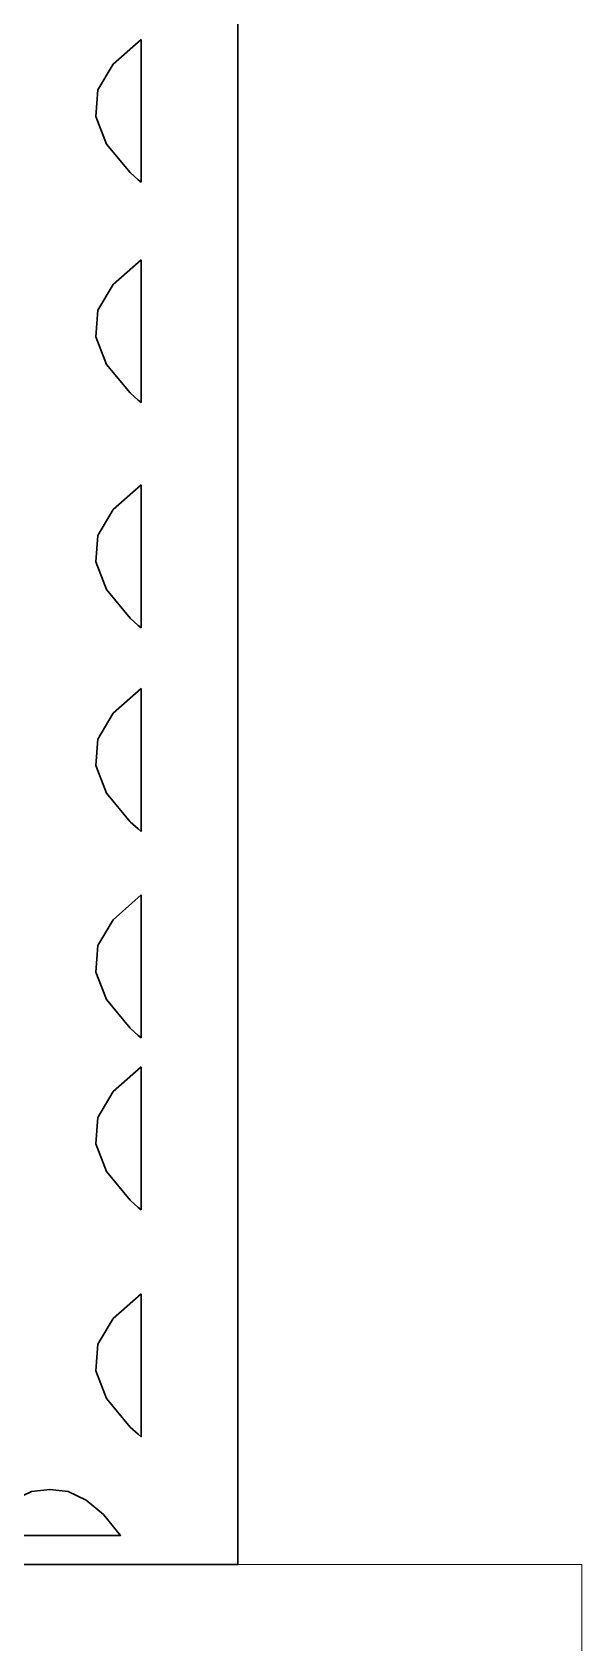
# Model space of a CAD drawing. Header units: inches. Extents: x 249 to 1192, y -18 to 440.
# Drawn here: x 635.265 to 635.504, y 181.315 to 182.015 of the extents above; entities that cross this region are included whole.
import ezdxf

# ---------------------------------------------------------------- set-up
doc = ezdxf.new("R2010")
doc.units = ezdxf.units.IN
doc.header["$MEASUREMENT"] = 0
for name, color, linetype, lineweight in [('DINDING', 6, 'Continuous', 0), ('KACA', 141, 'Continuous', 30), ('KUSEN', 16, 'Continuous', 15)]:
    doc.layers.add(name, color=color, linetype=linetype, lineweight=lineweight)

# ---------------------------------------------------------------- blocks, each defined once
blk = doc.blocks.new('ampak samping')
at = {"layer": 'KACA'}
blk.add_lwpolyline([(634.79934, 181.34923), (635.35479, 181.34923), (635.35479, 182.25208)], dxfattribs=at)
blk.add_lwpolyline([(634.79934, 181.34923), (635.35479, 181.34923), (635.35479, 182.25208)], dxfattribs=at)
for points in [[(635.3127, 182.01229), (635.30048, 182.00153), (635.29391, 181.99036), (635.29297, 181.97878), (635.29766, 181.96679), (635.308, 181.95439), (635.31146, 181.95123), (635.3127, 181.95022), (635.3127, 181.95087), (635.3127, 181.95988), (635.3127, 181.99264), (635.3127, 182.00656), (635.3127, 182.01229)], [(635.3127, 182.01229), (635.30048, 182.00153), (635.29391, 181.99036), (635.29297, 181.97878), (635.29766, 181.96679), (635.308, 181.95439), (635.31146, 181.95123), (635.3127, 181.95022), (635.3127, 181.95087), (635.3127, 181.95988), (635.3127, 181.99264), (635.3127, 182.00656), (635.3127, 182.01229)], [(635.3127, 181.91649), (635.30048, 181.90572), (635.29391, 181.89455), (635.29297, 181.88297), (635.29766, 181.87098), (635.308, 181.85859), (635.31146, 181.85542), (635.3127, 181.85441), (635.3127, 181.85506), (635.3127, 181.86407), (635.3127, 181.89683), (635.3127, 181.91075), (635.3127, 181.91649)], [(635.3127, 181.91649), (635.30048, 181.90572), (635.29391, 181.89455), (635.29297, 181.88297), (635.29766, 181.87098), (635.308, 181.85859), (635.31146, 181.85542), (635.3127, 181.85441), (635.3127, 181.85506), (635.3127, 181.86407), (635.3127, 181.89683), (635.3127, 181.91075), (635.3127, 181.91649)], [(635.3127, 181.81858), (635.30048, 181.80782), (635.29391, 181.79665), (635.29297, 181.78507), (635.29766, 181.77308), (635.308, 181.76068), (635.31146, 181.75752), (635.3127, 181.7565), (635.3127, 181.75716), (635.3127, 181.76617), (635.3127, 181.79892), (635.3127, 181.81285), (635.3127, 181.81858)], [(635.3127, 181.81858), (635.30048, 181.80782), (635.29391, 181.79665), (635.29297, 181.78507), (635.29766, 181.77308), (635.308, 181.76068), (635.31146, 181.75752), (635.3127, 181.7565), (635.3127, 181.75716), (635.3127, 181.76617), (635.3127, 181.79892), (635.3127, 181.81285), (635.3127, 181.81858)], [(635.3127, 181.73003), (635.30048, 181.71927), (635.29391, 181.7081), (635.29297, 181.69652), (635.29766, 181.68453), (635.308, 181.67213), (635.31146, 181.66897), (635.3127, 181.66795), (635.3127, 181.6686), (635.3127, 181.67761), (635.3127, 181.71037), (635.3127, 181.7243), (635.3127, 181.73003)], [(635.3127, 181.73003), (635.30048, 181.71927), (635.29391, 181.7081), (635.29297, 181.69652), (635.29766, 181.68453), (635.308, 181.67213), (635.31146, 181.66897), (635.3127, 181.66795), (635.3127, 181.6686), (635.3127, 181.67761), (635.3127, 181.71037), (635.3127, 181.7243), (635.3127, 181.73003)], [(635.3127, 181.64031), (635.30048, 181.62954), (635.29391, 181.61837), (635.29297, 181.60679), (635.29766, 181.5948), (635.308, 181.58241), (635.31146, 181.57924), (635.3127, 181.57823), (635.3127, 181.57888), (635.3127, 181.58789), (635.3127, 181.62065), (635.3127, 181.63457), (635.3127, 181.64031)], [(635.3127, 181.64031), (635.30048, 181.62954), (635.29391, 181.61837), (635.29297, 181.60679), (635.29766, 181.5948), (635.308, 181.58241), (635.31146, 181.57924), (635.3127, 181.57823), (635.3127, 181.57888), (635.3127, 181.58789), (635.3127, 181.62065), (635.3127, 181.63457), (635.3127, 181.64031)], [(635.3127, 181.56554), (635.30048, 181.55477), (635.29391, 181.5436), (635.29297, 181.53202), (635.29766, 181.52003), (635.308, 181.50764), (635.31146, 181.50447), (635.3127, 181.50346), (635.3127, 181.50411), (635.3127, 181.51312), (635.3127, 181.54588), (635.3127, 181.5598), (635.3127, 181.56554)], [(635.3127, 181.56554), (635.30048, 181.55477), (635.29391, 181.5436), (635.29297, 181.53202), (635.29766, 181.52003), (635.308, 181.50764), (635.31146, 181.50447), (635.3127, 181.50346), (635.3127, 181.50411), (635.3127, 181.51312), (635.3127, 181.54588), (635.3127, 181.5598), (635.3127, 181.56554)], [(635.3127, 181.46684), (635.30048, 181.45608), (635.29391, 181.44491), (635.29297, 181.43333), (635.29766, 181.42134), (635.308, 181.40894), (635.31146, 181.40578), (635.3127, 181.40476), (635.3127, 181.40542), (635.3127, 181.41443), (635.3127, 181.44718), (635.3127, 181.46111), (635.3127, 181.46684)], [(635.3127, 181.46684), (635.30048, 181.45608), (635.29391, 181.44491), (635.29297, 181.43333), (635.29766, 181.42134), (635.308, 181.40894), (635.31146, 181.40578), (635.3127, 181.40476), (635.3127, 181.40542), (635.3127, 181.41443), (635.3127, 181.44718), (635.3127, 181.46111), (635.3127, 181.46684)], [(635.24226, 181.36181), (635.24295, 181.36181), (635.2449, 181.36181), (635.24793, 181.36181), (635.25187, 181.36181), (635.26172, 181.36181), (635.27301, 181.36181), (635.2843, 181.36181), (635.29415, 181.36181), (635.29809, 181.36181), (635.30112, 181.36181), (635.30307, 181.36181), (635.30376, 181.36181), (635.29637, 181.37086), (635.28878, 181.37721), (635.28099, 181.38087), (635.27301, 181.38183), (635.26503, 181.38087), (635.25724, 181.37721), (635.24965, 181.37086), (635.24226, 181.36181)], [(635.24226, 181.36181), (635.24295, 181.36181), (635.2449, 181.36181), (635.24793, 181.36181), (635.25187, 181.36181), (635.26172, 181.36181), (635.27301, 181.36181), (635.2843, 181.36181), (635.29415, 181.36181), (635.29809, 181.36181), (635.30112, 181.36181), (635.30307, 181.36181), (635.30376, 181.36181), (635.29637, 181.37086), (635.28878, 181.37721), (635.28099, 181.38087), (635.27301, 181.38183), (635.26503, 181.38087), (635.25724, 181.37721), (635.24965, 181.37086), (635.24226, 181.36181)]]:
    blk.add_lwpolyline(points, close=True, dxfattribs=at)
at = {"layer": 'KUSEN'}
for points in [[(635.50428, 181.34923), (634.79934, 181.34923)], [(634.79934, 181.34923), (635.50428, 181.34923), (635.50428, 181.24923), (634.79934, 181.24923)]]:
    blk.add_lwpolyline(points, dxfattribs=at)

msp = doc.modelspace()

# ---------------------------------------------------------------- block references
at = {"layer": 'DINDING'}
msp.add_blockref('ampak samping', (0, 0), dxfattribs=at)

doc.saveas('drawing.dxf')
